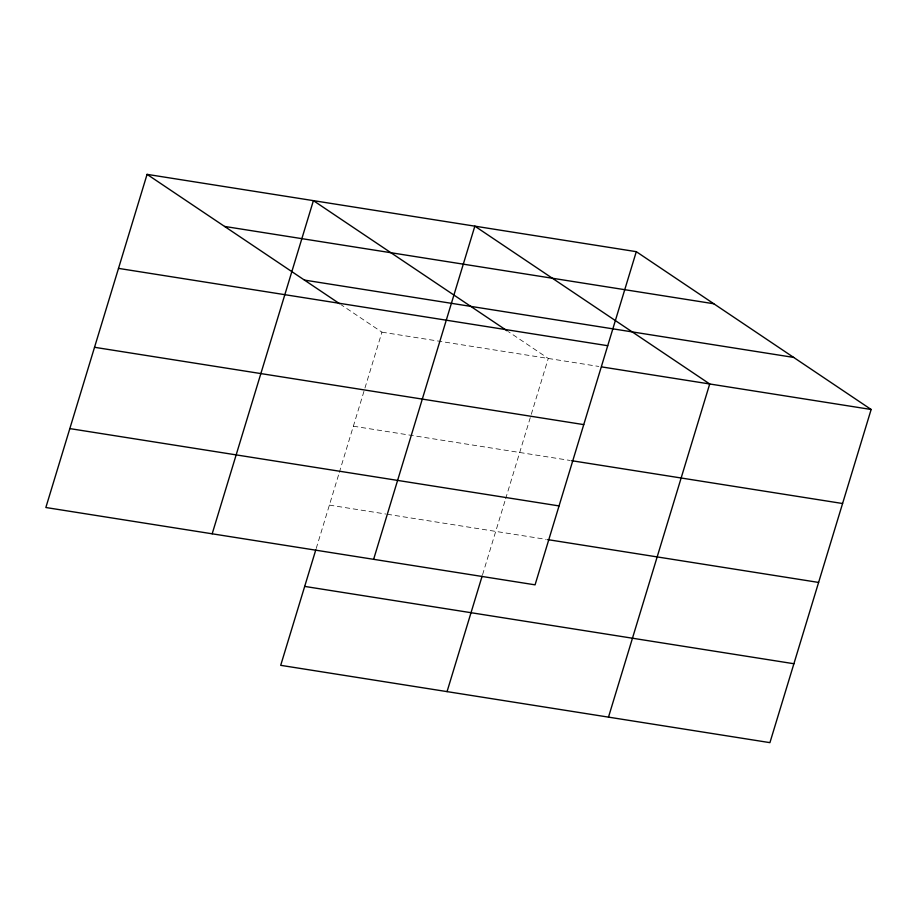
<?xml version="1.0" encoding="UTF-8"?>
<svg xmlns="http://www.w3.org/2000/svg" width="917" height="917" viewBox="0 0 917 917"><rect width="100%" height="100%" fill="white"/><g stroke="black" fill="none" stroke-linecap="round" stroke-linejoin="round"><path stroke-width="0.69" stroke-dasharray="4.58 3.44" d="M316.216 548.469L338.9 473.814M339.313 472.45L364.542 389.404M364.955 388.04L381.93 332.16L340.837 304.547M482.548 574.764L505.233 500.109M505.645 498.745L530.874 415.688M531.287 414.324L548.263 358.455L508.339 331.622M381.93 332.16L598.801 366.445M353.366 426.199L570.236 460.472M329.386 505.107L385.77 514.024M387.18 514.242L546.257 539.391"/><path stroke-width="1.38" d="M147.075 174.356L45.85 507.514L535.07 584.84L636.295 251.671L147.075 174.356L339.657 303.756M212.182 533.797L313.408 200.64L507.17 330.842M315.803 549.822L280.705 665.329L769.925 742.644L871.15 409.486L636.295 251.671M373.62 559.324L474.846 226.155L709.712 383.971L608.487 717.128M447.049 691.613L482.136 576.117M224.573 226.43L713.793 303.756M304.433 280.086L793.641 357.412M118.499 268.383L607.719 345.709M601.609 366.892L871.15 409.486M94.531 347.291L583.751 424.617M571.635 460.689L842.585 503.513M69.83 428.594L559.038 505.92M547.667 539.609L818.606 582.433M304.685 586.41L793.904 663.736"/></g></svg>
